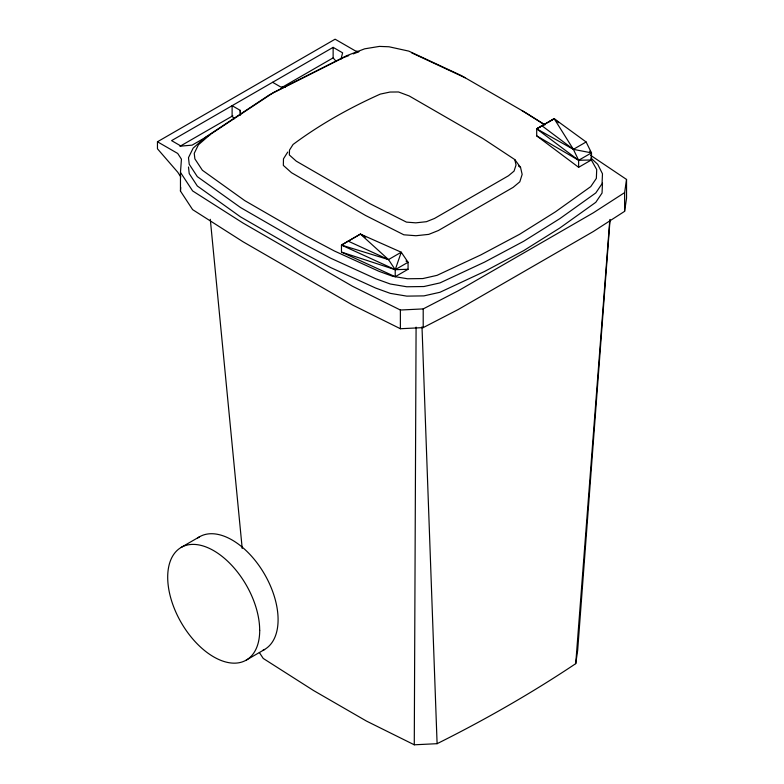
<?xml version="1.0" encoding="UTF-8"?>
<svg xmlns="http://www.w3.org/2000/svg" width="784" height="784" viewBox="0 0 784 784"><rect width="100%" height="100%" fill="white"/><g stroke="black" fill="none" stroke-linecap="round" stroke-linejoin="round"><path stroke-width="1.18" d="M610.07 219.451L577.661 650.465L575.73 663.646A1344.923 776.483 0 0 1 437.1 743.683L414.275 744.8L416.088 327.095M545.007 124.842L525.927 112.857L461.355 75.578L408.748 51.107L389.011 46.775L379.436 46.403L364.658 48.824L346.665 55.703L273.812 92.345L210.337 134.407L198.421 144.795L194.236 153.331L194.873 158.858L202.38 170.255L244.765 200.626L305.201 235.514L334.474 251.037L379.025 271.333L392.647 276.272L407.553 278.771L422.841 278.565L437.06 275.341L480.778 254.937L519.625 234.269L555.435 211.837L590.783 186.592L596.35 178.38L596.712 169.56L591.332 159.965L591.469 152.87L586.128 141.982L554.19 118.707L536.697 128.85L536.697 135.867L578.631 167.306L591.469 159.887L591.469 152.87L589.695 151.243M602.475 183.142L602.053 193.05L595.801 202.301L559.805 228.017L523.673 250.635L484.512 271.489L439.961 292.275L423.938 295.882L406.778 296.127L390.295 293.363L375.703 288.071L330.74 267.589L301.242 251.938L240.492 216.864L197.313 185.984L189.218 173.597L188.483 167.012M590.489 155.232L626.543 179.448L626.543 198.156L624.613 211.337L593.312 231.525L458.179 309.543L423.203 327.614L400.379 328.731L352.604 305.025L243.02 241.756L192.619 209.632L180.467 191.09L180.467 172.382L181.437 159.172L177.713 153.458L157.457 141.767L157.457 148.784L177.713 172.166L180.82 176.929M180.467 191.09L180.732 187.484M575.73 663.646L609.776 220.226M624.613 211.337L624.613 192.629L626.543 179.448M340.962 59.212L342.618 52.832L333.131 47.354L171.588 140.63L181.065 146.098L192.119 145.138L210.073 134.77M395.224 276.703L395.224 269.686L401.251 252.223L360.424 234.083L341.461 245.078L341.461 252.095L395.224 276.703L408.062 269.284L408.062 262.268L401.251 252.223L388.501 259.592L341.461 245.078L360.424 234.083L365.609 237.14M287.757 152.047L283.475 158.829L283.338 165.395L291.53 172.725L365.579 215.482L403.829 234.798L415.932 235.729L428.77 234.367L438.393 230.516L513.138 187.366L519.812 181.81L522.154 174.401L520.547 167.413L514.794 159.573L482.67 138.366L409.209 95.962L398.537 91.973L390.02 92.051L380.309 94.1A490.745 283.328 0 0 0 293.049 144.481L289.502 150.087L289.365 154.997L296.274 161.161L369.725 203.575L406.455 222.117L415.794 222.842L426.427 221.696L434.522 218.452L508.444 175.783L514.059 171.108L516.039 164.963L514.794 159.573M624.613 192.629L593.312 212.817L458.179 290.835L423.203 308.906L400.379 310.023L352.604 286.317L243.02 223.048L192.619 190.924L180.467 172.382M548.849 121.843L554.19 118.707L558.629 122.774M157.457 141.767L335.111 39.2L355.368 50.891L358.66 51.607M179.938 146.324L232.828 115.787M282.005 87.396L333.131 57.879L333.131 47.354M586.128 141.982L573.378 149.342L536.697 128.85L541.95 125.773L573.378 149.342L591.469 152.87L578.631 160.289L578.631 167.306M341.461 252.095L395.224 269.686L408.062 262.268L405.994 261.043M181.163 547.399L199.567 536.766M246.245 660.118L264.649 649.485M348.753 55.605L343.118 57.751L269.716 94.658L205.78 137.033L193.178 148.088L188.483 157.662L189.218 164.248L197.313 176.635L240.492 207.505L301.242 242.579L330.74 258.23L375.703 278.722L390.295 284.004L406.778 286.768L423.938 286.532L439.961 282.916L484.512 262.14L523.673 241.276L559.805 218.667L595.801 192.942L602.053 183.701L602.475 173.783L597.682 164.277L591.018 158.152M353.261 53.89L358.886 51.754M341.461 245.078L395.224 269.686L408.062 269.284M591.332 159.965L578.631 160.289L536.697 135.867M285.366 87.093L280.711 86.975L272.616 82.3M348.184 241.149L388.501 259.592L395.224 269.686M411.698 52.861L465.177 77.783M414.275 744.8L366.5 721.094L313.62 690.567L263.228 658.442L259.386 652.582M240.551 114.846L240.208 110.358L232.113 105.683L232.113 116.208L234.318 118.756M521.791 110.466L544.537 124.764M518.518 166.071L520.547 167.413M360.424 234.083L388.501 259.592M333.131 57.879L336.297 61.534M210.298 219.314L242.207 548.467M421.998 326.82L437.1 743.683M423.203 308.906L423.203 327.614M400.379 310.023L400.379 328.731M240.208 110.358L240.208 115.032M197.744 537.951A65.043 37.554 60 0 1 264.62 574.329A65.043 37.554 60 0 1 262.679 650.426M259.68 630.336A65.043 37.554 60 0 0 213.689 550.652A65.043 37.554 60 0 0 167.698 577.21A65.043 37.554 60 0 0 213.699 656.884A65.043 37.554 60 0 0 259.71 630.316M554.19 118.707L536.697 128.85L578.631 160.289L573.378 149.342L554.19 118.707"/></g></svg>
